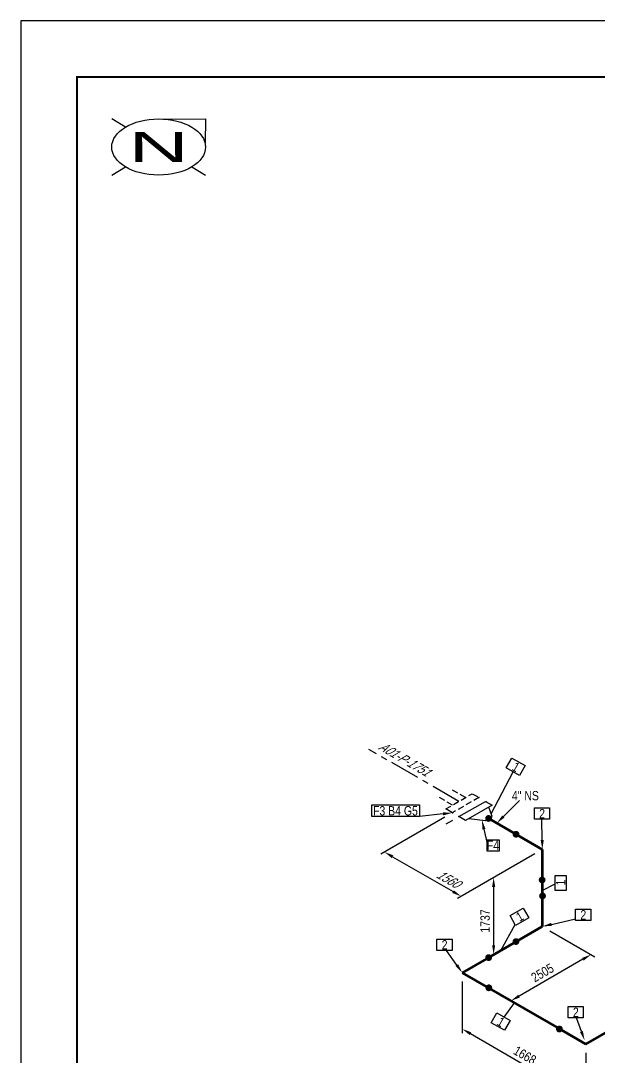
# Model space of a CAD drawing. Header units: millimetres. Extents: x 0 to 594, y 0 to 420.
# Drawn here: x 0 to 154.3, y 143.5 to 420 of the extents above; entities that cross this region are included whole.
import ezdxf
from ezdxf import colors
from ezdxf.entities.mleader import LeaderData, LeaderLine
from ezdxf.enums import TextEntityAlignment as Align
from ezdxf.math import Vec2, Vec3

# ---------------------------------------------------------------- set-up
doc = ezdxf.new("R2010")
doc.units = ezdxf.units.MM
doc.header["$LTSCALE"] = 0.25
doc.linetypes.add('CENTER', pattern=[50.800000000000004, 31.75, -6.35, 6.35, -6.35])
doc.linetypes.add('DASHED2', pattern=[9.524999999999999, 6.35, -3.175])
for name, color, linetype in [('기기', 6, 'Continuous'), ('밸브', 4, 'Continuous'), ('연속', 7, 'DASHED2'), ('열 추적 선', 7, 'CENTER'), ('용접', 1, 'Continuous'), ('주석', 7, 'Continuous'), ('치수', 1, 'Continuous')]:
    doc.layers.add(name, color=color, linetype=linetype)
doc.layers.add('파이프', color=3, linetype='Continuous', lineweight=70)
doc.styles.add('AdskIsoAnnotation', font='arial.ttf', dxfattribs={"width": 0.8, "height": 1})
doc.styles.add('AdskIsoMetric', font='arial.ttf', dxfattribs={"width": 0.8, "height": 2.5})
doc.styles.add('AdskIsoMetric-30', font='arial.ttf', dxfattribs={"width": 0.8, "height": 2.5})
doc.styles.add('AdskIsoMetric30', font='arial.ttf', dxfattribs={"width": 0.8, "oblique": 30, "height": 2.5})
doc.styles.get("Standard").update_dxf_attribs({"font": 'arial.ttf'})
doc.dimstyles.new('AdskIsoMetric', dxfattribs={"dimtxt": 2.5, "dimasz": 2.5, "dimexe": 1, "dimexo": 2, "dimgap": 0.8, "dimtad": 1, "dimdec": 0, "dimrnd": 1, "dimzin": 0, "dimdsep": 46, "dimtxsty": 'AdskIsoMetric', "dimcen": 0, "dimclrt": 7, "dimadec": 0, "dimazin": 0, "dimtfac": 1, "dimtdec": 0, "dimtmove": 1, "dimatfit": 3, "dimfxl": 0, "dimfrac": 2, "dimtolj": 1, "dimtzin": 0, "dimarcsym": 0})

# ---------------------------------------------------------------- blocks, each defined once
blk = doc.blocks.new('플랜지WN-2-IsoLeft')
at = {"color": 0, "linetype": 'ByBlock', "lineweight": -2, "extrusion": (0, -0.816496580927726, -0.5773502691896257)}
for p, q in [((-0.1546796083845574, -0.1148198316929615), (0.1988737822087165, 0.08930431353897003)), ((-0.06629126073623882, 0.08930431353897009), (-0.1546796083845573, 0.03827327723098721)), ((-0.1546796083845573, 0.03827327723098721), (-0.1104854345603982, -0.08930431353897003)), ((0.1546796083845573, 0.06378879538497861), (-0.06629126073623882, 0.08930431353897009)), ((0.2872621298570349, 0.03827327723098714), (-0.06629126073623884, -0.1658508680009445)), ((0.1988737822087165, 0.08930431353897003), (0.2872621298570349, 0.03827327723098714)), ((-0.06629126073623884, -0.1658508680009445), (-0.1546796083845574, -0.1148198316929615))]:
    blk.add_line(p, q, dxfattribs=at)
blk = doc.blocks.new('개스킷-2-IsoLeft')
at = {"color": 0, "linetype": 'ByBlock', "lineweight": -2, "extrusion": (0, 0, -1)}
for p in [(0.1325825214724777, 0.1275775907699572), (0.2209708691207962, 0.07654655446197431), (-0.229712448567278, -0.07149960121540552), (-0.1325825214724777, -0.1275775907699572)]:
    blk.add_point(p, dxfattribs=at)
blk = doc.blocks.new('*D45')
at = {"layer": 'Defpoints', "color": 0}
for p in [(172.1269620514727, 159.3350746049395), (150.7611754925764, 146.9995319842347), (172.1269620511133, 144.3350746049395)]:
    blk.add_point(p, dxfattribs=at)
at = {"layer": '치수', "color": 0, "lineweight": -2}
for p, q in [((172.1269620514173, 157.0256735281734), (172.1269620510856, 143.1803740665564)), ((150.7611754925211, 144.6901309074687), (150.7611754921893, 130.8448314458517)), ((152.926239001701, 133.249531984195), (169.9618985416293, 143.0850746049791))]:
    blk.add_line(p, q, dxfattribs=at)
at = {"layer": '치수', "color": 0}
for points in [[(169.7535652083025, 143.4459185232265), (170.170231874956, 142.7242306867318), (172.1269620511133, 144.3350746049395)], [(152.7179056683743, 133.6103759024423), (153.1345723350277, 132.8886880659477), (150.761175492217, 131.9995319842347)]]:
    blk.add_solid(points, dxfattribs=at)
at = {"layer": '치수', "color": 7, "insert": (161.4440687717278, 140.7842005626766), "char_height": 2.5, "attachment_point": 5, "rotation": 29.99999999894994, "style": 'AdskIsoMetric30'}
blk.add_mtext('\\A1;5093', dxfattribs=at)
blk = doc.blocks.new('*D46')
at = {"layer": 'Defpoints', "color": 0}
for p in [(117.7519903920091, 166.0573938885648), (150.7611754925764, 146.9995319842347), (150.761175492217, 131.9995319842347)]:
    blk.add_point(p, dxfattribs=at)
at = {"layer": '치수', "color": 0, "lineweight": -2}
for p, q in [((117.7519903919538, 163.7479928118144), (117.7519903916221, 149.9026933501896)), ((119.9170539010885, 149.807393888526), (148.5961119827782, 133.2495319842734)), ((150.7611754925211, 144.6901309074843), (150.7611754921893, 130.8448314458595))]:
    blk.add_line(p, q, dxfattribs=at)
at = {"layer": '치수', "color": 0}
for points in [[(120.1253872344282, 150.1682378067658), (119.7087205677487, 149.4465499702863), (117.7519903916497, 151.0573938885648)], [(148.804445316118, 133.6103759025132), (148.3877786494385, 132.8886880660336), (150.761175492217, 131.9995319842347)]]:
    blk.add_solid(points, dxfattribs=at)
at = {"layer": '치수', "color": 7, "insert": (134.476553394555, 144.0193447717828), "char_height": 2.5, "attachment_point": 5, "rotation": 329.99999999897494, "style": 'AdskIsoMetric-30'}
blk.add_mtext('\\A1;1668', dxfattribs=at)
blk = doc.blocks.new('*D47')
at = {"layer": 'Defpoints', "color": 0}
for p in [(139.117776951486, 178.3929365088084), (117.7519903920092, 166.0573938885648), (130.7423714486732, 158.5573938883871)]:
    blk.add_point(p, dxfattribs=at)
at = {"layer": '치수', "color": 0, "lineweight": -2}
for p, q in [((141.1177769515079, 177.2382359703801), (153.108158008161, 170.3155862394165)), ((149.9430944986311, 169.6429365087309), (132.9074349581921, 159.8073938882869))]:
    blk.add_line(p, q, dxfattribs=at)
at = {"layer": '치수', "color": 0}
for points in [[(149.7347611653144, 170.003780426984), (150.1514278319477, 169.2820925904777), (152.10815800815, 170.8929365086307)], [(132.6991016248755, 160.1682378065401), (133.1157682915088, 159.4465499700337), (130.7423714486732, 158.5573938883871)]]:
    blk.add_solid(points, dxfattribs=at)
at = {"layer": '치수', "color": 7, "insert": (139.1589652151837, 166.0336138325767), "char_height": 2.5, "attachment_point": 5, "rotation": 29.999999997348247, "style": 'AdskIsoMetric-30'}
blk.add_mtext('\\A1;2505', dxfattribs=at)
blk = doc.blocks.new('*D48')
at = {"layer": 'Defpoints', "color": 0}
for p in [(139.1177769517595, 198.9332615808803), (139.1177769514861, 178.3929365088084), (126.1273958949431, 170.8929365088221)]:
    blk.add_point(p, dxfattribs=at)
at = {"layer": '치수', "color": 0, "lineweight": -2}
for p, q in [((137.1177769517595, 197.7785610424833), (125.1273958949431, 190.8559113115375)), ((126.1273958949431, 188.9332615807361), (126.1273958949431, 173.3929365088221))]:
    blk.add_line(p, q, dxfattribs=at)
at = {"layer": '치수', "color": 0}
for points in [[(125.7107292282765, 188.9332615807361), (126.5440625616098, 188.9332615807361), (126.1273958949431, 191.4332615807361)], [(125.7107292282765, 173.3929365088221), (126.5440625616098, 173.3929365088221), (126.1273958949431, 170.8929365088221)]]:
    blk.add_solid(points, dxfattribs=at)
at = {"layer": '치수', "color": 7, "insert": (123.8610963817256, 179.8546504110091), "char_height": 2.5, "attachment_point": 5, "rotation": 90, "style": 'AdskIsoMetric-30'}
blk.add_mtext('\\A1;1737', dxfattribs=at)
blk = doc.blocks.new('개스킷 해치 표식-2-IsoLeft')
at = {"linetype": 'ByBlock', "lineweight": -2, "extrusion": (0, -0.816496580927726, -0.5773502691896257)}
blk.add_line((0, 0), (0.08838834764831847, 0.05103103630798289), dxfattribs=at)
blk = doc.blocks.new('*D49')
at = {"layer": 'Defpoints', "color": 0}
for p in [(115.1158645150982, 208.7082892826167), (139.1177769517594, 198.9332615808802), (117.4671418570655, 186.433261581024)]:
    blk.add_point(p, dxfattribs=at)
at = {"layer": '치수', "color": 0, "lineweight": -2}
for p, q in [((113.1158645150829, 207.5535887442464), (96.00076332635624, 197.6721804658789)), ((99.16582683582483, 196.9995307350638), (115.3020783476045, 187.6832615810242)), ((137.1177769517442, 197.7785610425099), (116.4671418570579, 185.8559113118388))]:
    blk.add_line(p, q, dxfattribs=at)
at = {"layer": '치수', "color": 0}
for points in [[(99.37416016915819, 197.3603746533073), (98.95749350249146, 196.6386868168204), (97.00076332636385, 198.249530735064)], [(115.5104116809378, 188.0441054992677), (115.0937450142711, 187.3224176627807), (117.4671418570655, 186.433261581024)]]:
    blk.add_solid(points, dxfattribs=at)
at = {"layer": '치수', "color": 7, "insert": (113.8896569905988, 191.1156206997806), "char_height": 2.5, "attachment_point": 5, "rotation": 329.9999999999944, "style": 'AdskIsoMetric30'}
blk.add_mtext('\\A1;1560', dxfattribs=at)
blk = doc.blocks.new('엘보우-1-Iso2DSkew90')
at = {"color": 0, "linetype": 'ByBlock', "lineweight": -2, "extrusion": (0, 0.816496580927726, 0.5773502691896257)}
for p, q in [((-7.071067811811933, 4.082482904776478), (-7.071068005058135e-05, 4.082493709670417e-05)), ((7.071068005321018e-05, 4.082483016088514e-05), (7.07106781191781, 4.082482904608416)), ((7.071068005479239e-05, 4.082483016178463e-05), (7.071068005479239e-05, 4.082483016178463e-05))]:
    blk.add_line(p, q, dxfattribs=at)
blk = doc.blocks.new('엘보우-2-Iso2DSkew90')
at = {"color": 0, "linetype": 'ByBlock', "lineweight": -2, "extrusion": (0, 0.816496580927726, 0.5773502691896257)}
for p, q in [((7.071067811865477, 4.082482904362104), (7.07106786827812e-05, 4.082455284666516e-05)), ((7.071067868123607e-05, -4.082482937297693e-05), (7.071067811867971, -4.08248290463719)), ((7.071067868278118e-05, -4.082482937389784e-05), (7.071067868278118e-05, -4.082482937389784e-05))]:
    blk.add_line(p, q, dxfattribs=at)
blk = doc.blocks.new('엘보우-1-Iso2DSkew180')
at = {"color": 0, "linetype": 'ByBlock', "lineweight": -2, "extrusion": (-0.7071067811677044, 0.4082482904811192, -0.5773502692005018)}
for p, q in [((1.086832845942354e-10, 8.16496580927624), (1.086831362753782e-15, 8.164965442925137e-05)), ((-7.071067494784545e-05, -4.082482721111188e-05), (-7.071067812053908, -4.082482904105443)), ((-7.071067494627536e-05, -4.082482721020614e-05), (-7.071067494627536e-05, -4.082482721020614e-05))]:
    blk.add_line(p, q, dxfattribs=at)
blk = doc.blocks.new('엘보우-3-Iso2DSkew90')
at = {"color": 0, "linetype": 'ByBlock', "lineweight": -2, "extrusion": (0.7071067811865597, 0.4082482904571727, -0.5773502691943417)}
for p, q in [((-7.071067811865355, 4.082482904638699), (-7.071067988861099e-05, 4.082483006827239e-05)), ((4.896257010944538e-16, -8.164966013749444e-05), (-1.080451283996808e-10, -8.164965809281714)), ((4.025202209306106e-16, -8.164966013857726e-05), (4.025202209306106e-16, -8.164966013857726e-05))]:
    blk.add_line(p, q, dxfattribs=at)
blk = doc.blocks.new('Buttweld')
at = {"lineweight": -2}
blk.add_hatch(color=0, dxfattribs=at).paths.add_polyline_path([(0.04399514976077742, -0.002606086945810659), (0.04330731180660574, 0.005255936846196026), (0.04126469755226539, 0.01287907702365859), (0.03792937079826185, 0.02003170832977988), (0.03340267376025871, 0.0264965016817295), (0.02782214783713649, 0.03207702760485173), (0.02135735448518687, 0.03660372464285486), (0.01420472317906558, 0.03993905139685841), (0.006581583001603011, 0.04198166565119876), (-0.001280440790403681, 0.04266950360537045), (-0.009142464582410366, 0.04198166565119876), (-0.01676560475987293, 0.03993905139685841), (-0.02391823606599422, 0.03660372464285487), (-0.03038302941794385, 0.03207702760485173), (-0.03596355534106607, 0.02649650168172951), (-0.04049025237906921, 0.02003170832977988), (-0.04382557913307276, 0.0128790770236586), (-0.0458681933874131, 0.005255936846196026), (-0.04655603134158478, -0.002606086945810653), (-0.0458681933874131, -0.01046811073781733), (-0.04382557913307276, -0.01809125091527991), (-0.04049025237906921, -0.02524388222140119), (-0.03596355534106607, -0.03170867557335082), (-0.03038302941794385, -0.03728920149647304), (-0.02391823606599425, -0.04181589853447618), (-0.01676560475987292, -0.04515122528847974), (-0.009142464582410366, -0.04719383954282007), (-0.001280440790403688, -0.04788167749699176), (0.006581583001602991, -0.04719383954282008), (0.01420472317906554, -0.04515122528847974), (0.02135735448518687, -0.04181589853447618), (0.02782214783713648, -0.03728920149647305), (0.0334026737602587, -0.03170867557335083), (0.03792937079826184, -0.02524388222140123), (0.04126469755226539, -0.0180912509152799), (0.04330731180660574, -0.01046811073781735)], is_closed=False, flags=0)
blk = doc.blocks.new('AnnoRect')
at = {"color": 0, "linetype": 'ByBlock', "lineweight": -2}
blk.add_wipeout([(-0.8095147142857141, -0.5999939999999999), (-0.8095147142857141, 0.5999939999999997), (0.8095147142857136, 0.5999939999999997), (0.8095147142857136, -0.5999939999999997)], dxfattribs=at)
blk.add_lwpolyline([(-0.8095147142857141, -0.5999939999999999), (-0.8095147142857141, 0.5999940000000001), (0.8095147142857141, 0.5999940000000004), (0.8095147142857141, -0.5999939999999997)], close=True, dxfattribs=at)
at = {"color": 0, "linetype": 'ByBlock', "lineweight": -2, "style": 'AdskIsoAnnotation', "width": 0.8}
blk.add_attdef('XX', text='', height=1, dxfattribs=at).set_placement((0, 0), align=Align.MIDDLE_CENTER)

msp = doc.modelspace()

# ---------------------------------------------------------------- linework, layer by layer
at = {"color": 0, "linetype": 'ByBlock', "lineweight": 25}
for p, q in [((27.93608538162222, 391.6134037210809), (24.27492014645406, 393.8101028621818)), ((37.77492014645406, 393.786064338808), (49.27492014645406, 393.8101028621818)), ((49.27492014645406, 393.8101028621818), (49.16331076921949, 387.3101028621818)), ((24.27492014645395, 378.8101028621818), (27.93608538162211, 381.0068020032827)), ((45.6137549112858, 381.0068020032827), (49.27492014645395, 378.8101028621818))]:
    msp.add_line(p, q, dxfattribs=at)
at = {"color": 0, "linetype": 'ByBlock', "lineweight": -2}
msp.add_line((36.77492014645401, 386.3101028682006), (36.77492014645401, 386.3101028682006), dxfattribs=at)
msp.add_line((36.77492014645401, 386.3101028682006), (36.77492014645401, 386.3101028682006), dxfattribs=at)
msp.add_line((36.77492014645401, 386.3101028682006), (36.77492014645401, 386.3101028682006), dxfattribs=at)
msp.add_line((36.77492014645401, 386.3101028682006), (36.77492014645401, 386.3101028682006), dxfattribs=at)
msp.add_line((36.77492014645401, 386.3101028682006), (36.77492014645401, 386.3101028682006), dxfattribs=at)
at = {"color": 0, "linetype": 'ByBlock', "lineweight": -2, "extrusion": (-7.707061613639757e-14, -0.8164965809277261, -0.5773502691896257)}
msp.add_line((115.1158645150982, 208.7082892826167), (113.3480975621319, 209.7289100087765), dxfattribs=at)
at = {"color": 0, "linetype": 'ByBlock', "lineweight": 25}
msp.add_ellipse((36.77492014645395, 386.3101028621818), major_axis=(12.5, 0), ratio=0.6, dxfattribs=at)
at = {"layer": '연속'}
for p, q in [((115.1515806604959, 210.7701514610955), (111.0725210406401, 213.1251976306598)), ((118.6156822756337, 212.7701514610955), (114.5366226557778, 215.1251976306598))]:
    msp.add_line(p, q, dxfattribs=at)
at = {"layer": '연속', "extrusion": (-7.707061613639757e-14, -0.8164965809277261, -0.5773502691896257)}
for p, q in [((113.3480975621319, 209.7289100087765), (120.4191653739977, 213.8113929134145)), ((120.4191653739977, 213.8113929134145), (122.186932326964, 212.7907721872546)), ((122.186932326964, 212.7907721872546), (115.1158645150982, 208.7082892826167))]:
    msp.add_line(p, q, dxfattribs=at)
at = {"layer": '파이프'}
for points in [[(124.8385827564148, 207.1773581933751), (132.046709139892, 203.0157444855208)], [(139.1177769516507, 190.7682957716008), (139.1177769515947, 186.5579023180842)], [(132.0467091394289, 174.3104536047011), (124.8230582039256, 170.1398767928983)], [(124.8230582038262, 161.9749109837855), (143.6901076807625, 151.0820148890117)]]:
    msp.add_lwpolyline(points, dxfattribs=at)

# ---------------------------------------------------------------- block references
at = {"layer": '밸브', "xscale": 20, "yscale": 20, "zscale": 20}
for name, p, rotation in [('개스킷-2-IsoLeft', (119.5352818975124, 210.2392203718568), 179.9999999999989), ('플랜지WN-2-IsoLeft', (122.6288740652042, 208.4531341010769), 180.0000000000009)]:
    msp.add_blockref(name, p, dxfattribs=dict(at, rotation=rotation))
at = {"layer": '용접'}
for p, xscale, yscale, zscale, rotation in [((124.8385827564152, 207.1773581933758), 20.00000000000001, 20.00000000000001, 20.00000000000001, 269.9999999999461), ((132.0467091398921, 203.0157444855209), 20, 20, 20, 90), ((139.1177769516508, 190.7682957716009), 20, 20, 20, 270.0000000004548), ((139.1177769515947, 186.5579023180844), 20, 20, 20, 90), ((132.0467091394288, 174.310453604701), 20, 20, 20, 180), ((124.8230582038263, 161.9749109837853), 20, 20, 20, 180)]:
    msp.add_blockref('Buttweld', p, dxfattribs=dict(at, xscale=xscale, yscale=yscale, zscale=zscale, rotation=rotation))
at = {"layer": '용접', "xscale": 20, "yscale": 20, "zscale": 20}
for p in [(124.8230582039256, 170.1398767928981), (143.6901076807633, 151.0820148890118)]:
    msp.add_blockref('Buttweld', p, dxfattribs=at)
at = {"layer": '치수', "xscale": 20, "yscale": 20, "zscale": 20, "rotation": 179.9999999999945}
msp.add_blockref('개스킷 해치 표식-2-IsoLeft', (115.1515806604856, 206.6876685565019), dxfattribs=at)
at = {"layer": '파이프'}
for name, p in [('엘보우-3-Iso2DSkew90', (139.1177769517594, 198.9332615808802)), ('엘보우-1-Iso2DSkew180', (139.117776951486, 178.3929365088084)), ('엘보우-2-Iso2DSkew90', (117.7519903920092, 166.0573938885648)), ('엘보우-1-Iso2DSkew90', (150.7611754925764, 146.9995319842347))]:
    msp.add_blockref(name, p, dxfattribs=at)

# ---------------------------------------------------------------- texts
at = {"color": 0, "linetype": 'ByBlock', "lineweight": 40, "width": 2}
msp.add_text('N', height=8, dxfattribs=at).set_placement((36.77492014645395, 386.3101028621818), align=Align.MIDDLE_CENTER)
at = {"layer": '기기', "style": 'AdskIsoMetric30', "oblique": 30, "width": 0.8}
msp.add_text('A01-P-1751', height=2.5, rotation=329.9999999999707, dxfattribs=at).set_placement((95.160169902006, 225.7572973368638))
at = {"layer": '주석', "insert": (131.0000000000001, 211.9999999999999), "char_height": 2.5, "attachment_point": 7, "style": 'AdskIsoAnnotation'}
msp.add_mtext('{\\Q0;4" NS}', dxfattribs=at)

# ---------------------------------------------------------------- dimensions: what is measured, and where the dimension line sits
at = {"layer": '치수'}
for base, p1, p2, angle, text, override, picture, middle in [((117.4671418570655, 186.433261581024), (115.1158645150982, 208.7082892826167), (139.1177769517594, 198.9332615808802), 329.9999999999944, '1560', {"dimtad": 0, "dimlfac": 50.6946457237478, "dimtxsty": 'AdskIsoMetric30', "dimse1": 0, "dimse2": 0, "dimsd1": 0, "dimsd2": 0, "dimtmove": 1}, '*D49', (113.8896569905988, 191.1156206997806)), ((126.1273958949431, 170.8929365088221), (139.1177769517594, 198.9332615808802), (139.117776951486, 178.3929365088084), 269.9999999992374, '1737', {"dimtad": 0, "dimlfac": 84.55101338008305, "dimtxsty": 'AdskIsoMetric-30', "dimse1": 0, "dimse2": 1, "dimsd1": 0, "dimsd2": 0, "dimtmove": 1}, '*D48', (123.8610963817256, 179.8546504110091)), ((130.7423714486732, 158.5573938883871), (139.117776951486, 178.3929365088084), (117.7519903920092, 166.0573938885648), 209.9999999973482, '2505', {"dimtad": 0, "dimlfac": 101.5206009539029, "dimtxsty": 'AdskIsoMetric-30', "dimse1": 0, "dimse2": 1, "dimsd1": 0, "dimsd2": 0, "dimtmove": 1}, '*D47', (139.1589652151837, 166.0336138325767)), ((150.761175492217, 131.9995319842347), (117.7519903920092, 166.0573938885648), (150.7611754925764, 146.9995319842347), 329.9999999989749, '1668', {"dimtad": 0, "dimlfac": 43.75810907919131, "dimtxsty": 'AdskIsoMetric-30', "dimse1": 0, "dimse2": 0, "dimsd1": 0, "dimsd2": 0, "dimtmove": 1}, '*D46', (134.476553394555, 144.0193447717828)), ((172.1269620511133, 144.3350746049395), (150.7611754925764, 146.9995319842347), (172.1269620514727, 159.3350746049395), 29.99999999894994, '5093', {"dimtad": 0, "dimlfac": 206.4491711653348, "dimtxsty": 'AdskIsoMetric30', "dimse1": 0, "dimse2": 0, "dimsd1": 0, "dimsd2": 0, "dimtmove": 1}, '*D45', (161.4440687717278, 140.7842005626766))]:
    dim = msp.add_linear_dim(base=base, p1=p1, p2=p2, angle=angle, text=text, dimstyle='AdskIsoMetric', override=override, dxfattribs=at)
    dim.commit()
    dim.dimension.update_dxf_attribs({"geometry": picture, "text_midpoint": middle, "dimtype": 160})

# ---------------------------------------------------------------- leaders
at = {"layer": '주석'}
ml = msp.add_multileader_mtext('Standard', dxfattribs=at)
ml.set_content('')
ml.set_leader_properties()
ml.build(insert=Vec2(0, 0))
ml.multileader.update_dxf_attribs({"dogleg_length": 0, "arrow_head_size": 0})
ctx = ml.context
ctx.base_point, ctx.arrow_head_size = Vec3(131.3092601458234, 219.666765353688), 0
notes = []
notes.append((ctx, [(0, (1, 1, 0), (131.3092601458234, 219.666765353688), (-1, 0), 0, [(0, [(125.4742319197189, 208.4042592941176)], 0, [])])]))
ctx.mtext, ml.multileader.dxf.content_type = None, 0
ml = msp.add_multileader_mtext('Standard', dxfattribs=at)
ml.set_content('')
ml.set_leader_properties()
ml.build(insert=Vec2(0, 0))
ml.multileader.update_dxf_attribs({"dogleg_length": 0, "arrow_head_size": 2.5})
ctx = ml.context
ctx.base_point, ctx.arrow_head_size = Vec3(133.0031702149746, 212), 2.5
notes.append((ctx, [(0, (1, 1, 0), (133.0031702149746, 212), (-1, 0), 0, [(0, [(126.9694567415119, 205.9470975244699)], 0, [])])]))
ctx.mtext, ml.multileader.dxf.content_type = None, 0
ml = msp.add_multileader_mtext('Standard', dxfattribs=at)
ml.set_content('')
ml.set_leader_properties()
ml.build(insert=Vec2(0, 0))
ml.multileader.update_dxf_attribs({"dogleg_length": 0, "arrow_head_size": 2.5})
ctx = ml.context
ctx.base_point, ctx.arrow_head_size = Vec3(106.3499110844755, 207.6919531816474), 2.5
notes.append((ctx, [(0, (1, 1, 0), (106.3499110844755, 207.6919531816474), (-1, 0), 0, [(0, [(115.1158645150982, 208.7082892826167)], 0, [])])]))
ctx.mtext, ml.multileader.dxf.content_type = None, 0
ml = msp.add_multileader_mtext('Standard', dxfattribs=at)
ml.set_content('')
ml.set_leader_properties()
ml.build(insert=Vec2(0, 0))
ml.multileader.update_dxf_attribs({"dogleg_length": 0, "arrow_head_size": 2.5})
ctx = ml.context
ctx.base_point, ctx.arrow_head_size = Vec3(124.4145758870586, 200.500015), 2.5
notes.append((ctx, [(0, (1, 1, 0), (124.4145758870586, 200.500015), (-1, 0), 0, [(0, [(123.0052865430243, 206.7766765701519)], 0, [])])]))
ctx.mtext, ml.multileader.dxf.content_type = None, 0
ml = msp.add_multileader_mtext('Standard', dxfattribs=at)
ml.set_content('')
ml.set_leader_properties()
ml.build(insert=Vec2(0, 0))
ml.multileader.update_dxf_attribs({"dogleg_length": 0, "arrow_head_size": 2.5})
ctx = ml.context
ctx.base_point, ctx.arrow_head_size = Vec3(139, 207.0000000000001), 2.5
notes.append((ctx, [(0, (1, 1, 0), (139, 207.0000000000001), (-1, 0), 0, [(0, [(139.1177769517594, 198.9332615808802)], 0, [])])]))
ctx.mtext, ml.multileader.dxf.content_type = None, 0
ml = msp.add_multileader_mtext('Standard', dxfattribs=at)
ml.set_content('')
ml.set_leader_properties()
ml.build(insert=Vec2(0, 0))
ml.multileader.update_dxf_attribs({"dogleg_length": 0, "arrow_head_size": 0})
ctx = ml.context
ctx.base_point, ctx.arrow_head_size = Vec3(142.5000149999966, 189.7424233518928), 0
notes.append((ctx, [(0, (1, 1, 0), (142.5000149999966, 189.7424233518928), (-1, 0), 0, [(0, [(139.1177769516139, 187.9999999999984)], 0, [])])]))
ctx.mtext, ml.multileader.dxf.content_type = None, 0
ml = msp.add_multileader_mtext('Standard', dxfattribs=at)
ml.set_content('')
ml.set_leader_properties()
ml.build(insert=Vec2(0, 0))
ml.multileader.update_dxf_attribs({"dogleg_length": 0, "arrow_head_size": 2.5})
ctx = ml.context
ctx.base_point, ctx.arrow_head_size = Vec3(148.0000000000001, 180.4545454545454), 2.5
notes.append((ctx, [(0, (1, 1, 0), (148.0000000000001, 180.4545454545454), (-1, 0), 0, [(0, [(139.117776951486, 178.3929365088084)], 0, [])])]))
ctx.mtext, ml.multileader.dxf.content_type = None, 0
ml = msp.add_multileader_mtext('Standard', dxfattribs=at)
ml.set_content('')
ml.set_leader_properties()
ml.build(insert=Vec2(0, 0))
ml.multileader.update_dxf_attribs({"dogleg_length": 0, "arrow_head_size": 0})
ctx = ml.context
ctx.base_point, ctx.arrow_head_size = Vec3(131.8566162265218, 178.9328252166728), 0
notes.append((ctx, [(0, (1, 1, 0), (131.8566162265218, 178.9328252166728), (-1, 0), 0, [(0, [(128.0112215268056, 171.9805637454326)], 0, [])])]))
ctx.mtext, ml.multileader.dxf.content_type = None, 0
ml = msp.add_multileader_mtext('Standard', dxfattribs=at)
ml.set_content('')
ml.set_leader_properties()
ml.build(insert=Vec2(0, 0))
ml.multileader.update_dxf_attribs({"dogleg_length": 0, "arrow_head_size": 2.5})
ctx = ml.context
ctx.base_point, ctx.arrow_head_size = Vec3(113.5714285714286, 172.0000000000001), 2.5
notes.append((ctx, [(0, (1, 1, 0), (113.5714285714286, 172.0000000000001), (-1, 0), 0, [(0, [(117.7519903920092, 166.0573938885648)], 0, [])])]))
ctx.mtext, ml.multileader.dxf.content_type = None, 0
ml = msp.add_multileader_mtext('Standard', dxfattribs=at)
ml.set_content('')
ml.set_leader_properties()
ml.build(insert=Vec2(0, 0))
ml.multileader.update_dxf_attribs({"dogleg_length": 0, "arrow_head_size": 0})
ctx = ml.context
ctx.base_point, ctx.arrow_head_size = Vec3(128.8756251405462, 154.2264910764543), 0
notes.append((ctx, [(0, (1, 1, 0), (128.8756251405462, 154.2264910764543), (-1, 0), 0, [(0, [(131.6099641976675, 158.0564889811145)], 0, [])])]))
ctx.mtext, ml.multileader.dxf.content_type = None, 0
ml = msp.add_multileader_mtext('Standard', dxfattribs=at)
ml.set_content('')
ml.set_leader_properties()
ml.build(insert=Vec2(0, 0))
ml.multileader.update_dxf_attribs({"dogleg_length": 0, "arrow_head_size": 2.5})
ctx = ml.context
ctx.base_point, ctx.arrow_head_size = Vec3(148.2222222222222, 154.0000000000001), 2.5
notes.append((ctx, [(0, (1, 1, 0), (148.2222222222222, 154.0000000000001), (-1, 0), 0, [(0, [(150.3910133370304, 148.0201527104228)], 0, [])])]))
ctx.mtext, ml.multileader.dxf.content_type = None, 0
for ctx, leaders in notes:
    for number, flags, end, landing, length, lines in leaders:
        leader = LeaderData()
        leader.index, (leader.has_last_leader_line, leader.has_dogleg_vector, leader.attachment_direction) = number, flags
        leader.last_leader_point, leader.dogleg_vector, leader.dogleg_length = Vec3(end), Vec3(landing), length
        for number, points, colour, breaks in lines:
            line = LeaderLine()
            line.index, line.vertices, line.color, line.breaks = number, Vec3.list(points), colors.encode_raw_color(colour), breaks
            leader.lines.append(line)
        ctx.leaders.append(leader)

# ---------------------------------------------------------------- next in the draw order: block references
ref = msp.add_blockref('AnnoRect', (132, 221), dxfattribs=dict(at, xscale=2.5, yscale=2.5, zscale=2.5, rotation=329.9999999999944))
ref.add_attrib('XX_001', '1', (130.7899719999103, 220.2493269147591), dxfattribs={"layer": '0', "color": 0, "linetype": 'ByBlock', "lineweight": -2, "height": 2.5, "rotation": 329.9999999999944, "style": 'AdskIsoAnnotation', "width": 0.8})
ref = msp.add_blockref('AnnoRect', (99.99999999999993, 209.2441204701876), dxfattribs=dict(at, xscale=7.844095940959409, yscale=2.586971350613916, zscale=2.5))
ref.add_attrib('XX_001', 'F3 B4 G5', (93.96248294679393, 207.9949731304878), dxfattribs={"layer": '0', "color": 0, "linetype": 'ByBlock', "lineweight": -2, "height": 2.5, "style": 'AdskIsoAnnotation', "width": 0.8})
ref = msp.add_blockref('AnnoRect', (139.0237867857143, 208.499985), dxfattribs=dict(at, xscale=2.5, yscale=2.5, zscale=2.5))
ref.add_attrib('XX_001', '2', (138.2795848757553, 207.2448690381991), dxfattribs={"layer": '0', "color": 0, "linetype": 'ByBlock', "lineweight": -2, "height": 2.5, "style": 'AdskIsoAnnotation', "width": 0.8})
ref = msp.add_blockref('AnnoRect', (126.0000000000001, 200), dxfattribs=dict(at, xscale=1.958487084870849, yscale=2.5, zscale=2.5))
ref.add_attrib('XX_001', 'F4', (124.3226466575718, 198.75), dxfattribs={"layer": '0', "color": 0, "linetype": 'ByBlock', "lineweight": -2, "height": 2.5, "style": 'AdskIsoAnnotation', "width": 0.8})
ref = msp.add_blockref('AnnoRect', (144.0000000000001, 189.9999999999999), dxfattribs=dict(at, xscale=2.500000000000001, yscale=2.500000000000001, zscale=2.500000000000001, rotation=89.99999999923736))
ref.add_attrib('XX_001', '1', (145.2551159617919, 189.3274215552356), dxfattribs={"layer": '0', "color": 0, "linetype": 'ByBlock', "lineweight": -2, "height": 2.500000000000001, "rotation": 89.99999999923736, "style": 'AdskIsoAnnotation', "width": 0.8})
ref = msp.add_blockref('AnnoRect', (133.0000000000001, 181), dxfattribs=dict(at, xscale=2.500000000000001, yscale=2.500000000000001, zscale=2.500000000000001, rotation=29.9999999973482))
ref.add_attrib('XX_001', '1', (133.0450879616453, 179.5767484700092), dxfattribs={"layer": '0', "color": 0, "linetype": 'ByBlock', "lineweight": -2, "height": 2.5, "rotation": 29.99999999734821, "style": 'AdskIsoAnnotation', "width": 0.8})
ref = msp.add_blockref('AnnoRect', (150.0237867857144, 181.4999849999999), dxfattribs=dict(at, xscale=2.5, yscale=2.5, zscale=2.5))
ref.add_attrib('XX_001', '2', (149.2795848757553, 180.2448690381991), dxfattribs={"layer": '0', "color": 0, "linetype": 'ByBlock', "lineweight": -2, "height": 2.5, "style": 'AdskIsoAnnotation', "width": 0.8})
ref = msp.add_blockref('AnnoRect', (113.0237867857143, 173.4999849999999), dxfattribs=dict(at, xscale=2.5, yscale=2.5, zscale=2.5))
ref.add_attrib('XX_001', '2', (112.2795848757552, 172.2448690381991), dxfattribs={"layer": '0', "color": 0, "linetype": 'ByBlock', "lineweight": -2, "height": 2.5, "style": 'AdskIsoAnnotation', "width": 0.8})
ref = msp.add_blockref('AnnoRect', (128, 153), dxfattribs=dict(at, xscale=2.500000000000001, yscale=2.500000000000001, zscale=2.500000000000001, rotation=329.9999999989749))
ref.add_attrib('XX_001', '1', (126.7899719998969, 152.2493269147806), dxfattribs={"layer": '0', "color": 0, "linetype": 'ByBlock', "lineweight": -2, "height": 2.5, "rotation": 329.9999999989749, "style": 'AdskIsoAnnotation', "width": 0.8})
ref = msp.add_blockref('AnnoRect', (148.0237867857143, 155.4999849999999), dxfattribs=dict(at, xscale=2.5, yscale=2.5, zscale=2.5))
ref.add_attrib('XX_001', '2', (147.2795848757552, 154.2448690381991), dxfattribs={"layer": '0', "color": 0, "linetype": 'ByBlock', "lineweight": -2, "height": 2.5, "style": 'AdskIsoAnnotation', "width": 0.8})

# ---------------------------------------------------------------- next in the draw order: linework, layer by layer
msp.add_lwpolyline([(0, 0), (594, 0), (594, 420), (0, 420)], close=True)
at = {"const_width": 0.5}
msp.add_lwpolyline([(15, 15), (579, 15), (579, 405.0000000000001), (15, 405)], close=True, dxfattribs=at)
at = {"layer": '열 추적 선', "color": 1}
msp.add_line((116.8836314680648, 211.7701514610955), (92.87299823986784, 225.6326970188083), dxfattribs=at)

doc.saveas('drawing.dxf')
